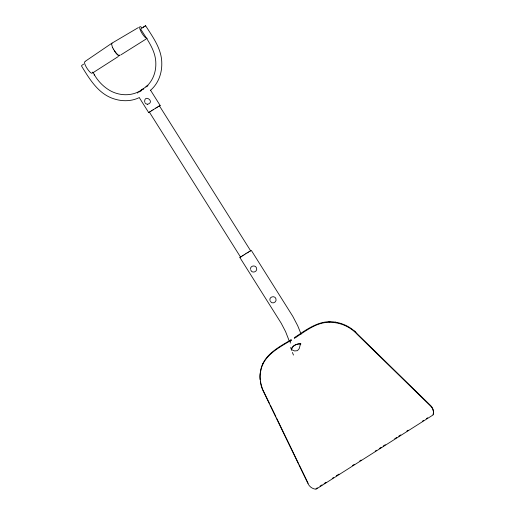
<?xml version="1.0" encoding="UTF-8"?>
<svg xmlns="http://www.w3.org/2000/svg" width="515" height="515" viewBox="0 0 515 515"><rect width="100%" height="100%" fill="white"/><g stroke="black" fill="none" stroke-linecap="round" stroke-linejoin="round"><path stroke-width="0.77" d="M250.502 269.081C250.032 265.573 255.723 264.684 256.586 268.006C257.925 271.817 251.738 273.961 250.683 269.873M291.439 350.071C291.657 345.803 296.749 343.511 300.554 343.898M290.228 343.119L290.415 340.956M300.503 343.891L299.196 348.649L297.432 350.676L294.599 350.947L291.458 349.627M140.441 91.47L140.672 90.518L147.96 85.471L145.977 86.829C152.743 81.241 155.994 72.177 155.833 63.693C155.91 50.56 147.348 39.893 140.814 29.291M290.518 340.653L290.743 339.997L291.123 340.312M294.786 337.988L295.127 337.216L295.925 337.454M262.547 364.581L262.959 363.693M150.296 90.486C158.137 83.919 161.968 73.574 161.787 63.506C161.877 49.157 152.936 37.286 145.636 25.75L143.202 27.179M145.636 25.75L141.013 28.731M139.121 97.354L148.745 112.656L149.955 111.845M240.576 257.152L149.427 112.199M159.47 105.936L250.625 250.773M150.528 90.183L160.152 105.478L159.38 106.026M289.089 340.595L285.574 331.602L281.177 323.175L239.9 257.552L241.104 256.74M250.11 251.075L251.301 250.38L292.784 316.319L297.728 325.789L301.101 334.093M85.361 61.246L111.047 43.775M137.402 93.048L137.923 92.694M83.636 64.111L81.64 65.514L81.634 66.19C89.662 79.297 98.462 94.065 114.118 98.899C122.055 101.474 130.939 101.455 138.587 97.914M111.51 43.839A7.319 1.835 58 0 1 112.238 43.215A7.319 1.809 57.2 0 0 111.51 43.839L112.489 47.451M112.547 47.412L113.294 49.06M119.989 55.041A7.319 1.809 57.2 0 1 114.369 50.631L114.266 50.695A7.319 1.835 58 0 0 119.834 55.137M118.405 56.457L92.932 72.763M149.517 112.109L150.779 111.298M240.666 257.004L241.934 256.193M138.754 92.153L139.829 91.458M150.425 111.51L151.861 110.603M241.58 256.412L243.009 255.498M151.61 110.751L153.116 109.804M242.758 255.646L244.265 254.7M145.848 39.198L120.993 54.809M290.994 339.842C278.647 347.181 262.721 355.311 260.564 371.302A26.265 24.72 13.3 0 0 260.191 379.343L261.227 385.896L262.586 389.765L308.157 483.907A9.45 8.897 13.3 0 0 315.991 489.25L433.096 414.955A9.45 8.897 13.3 0 0 430.707 406.155L357.352 334.512C350.702 327.07 340.962 322.641 331.01 322.326C316.873 321.463 305.517 331.364 294.284 338.31M294.934 337.344C306.753 329.355 320.002 319.351 335.252 322.158C343.685 323.426 351.636 327.611 357.333 333.965L430.695 405.614A9.45 8.897 13.3 0 1 433.392 412.876M291.657 339.977C279.182 347.49 262.785 355.569 260.577 371.843A26.265 24.72 13.3 0 0 260.21 379.89M315.972 488.709L317.324 487.847M320.034 486.134L322.062 484.847M324.09 483.559L326.117 482.272M332.201 478.409L333.553 477.553M336.263 475.834L338.967 474.122M352.415 465.586L354.423 464.311M359.785 460.912L361.124 460.062M375.197 451.134L376.549 450.277M379.24 448.571L381.261 447.29M383.282 446.003L385.304 444.722M394.735 438.741L396.756 437.46M398.777 436.179L400.799 434.892M406.856 431.049L408.202 430.199M422.319 421.238L423.665 420.388M426.356 418.682L427.701 417.826M152.987 109.875L155.942 108.015M244.136 254.77L245.616 253.837M142.423 89.81L143.769 88.973M245.616 253.85L247.091 252.917M155.813 108.105L157.313 107.165M246.962 253.007L248.462 252.06M157.062 107.332L158.491 106.444M248.211 252.228L249.64 251.339M112.437 42.893L138.426 27.546M158.137 106.669L159.399 105.897M249.286 251.571L250.548 250.792M158.961 106.174L160.152 105.478M149.505 112.238L148.745 112.656M240.653 257.133L239.9 257.552M147.541 104.281C155.659 101.983 144.026 93.498 144.683 102.073M328.924 321.843L329.954 321.817M147.535 104.281L146.131 103.882L145.03 102.788M335.252 322.158L336.301 322.371M141.425 90.846L140.672 90.518L142.649 89.159C132.51 97.02 117.903 96.157 107.706 89.153C102.221 85.484 97.695 80.514 94.374 74.817C93.897 75.119 94.013 75.048 94.483 74.739L92.752 72.094M354.359 330.99L355.82 332.452M270.407 301.404C272.113 304.693 277.154 302.08 275.95 298.797C274.913 294.96 268.489 296.904 270.053 300.663M113.377 49.009L114.369 50.631M262.573 389.218L269.603 403.651M270.298 405.08L275.834 416.532M276.523 417.961L285.516 436.565M285.87 437.293L298.475 463.365M299.176 464.813L308.144 483.36M292.372 352.46L293.505 355.086M262.347 388.574L260.931 384.023M290.705 347.438L291.11 349.048M260.358 381.364L260.79 383.36M147.226 38.322A6.882 1.725 58 0 1 140.891 31.351A6.882 1.725 58 0 1 141.85 27.617M92.449 72.718A6.882 1.7 57.2 0 1 87.164 68.572A6.882 1.7 57.2 0 1 85.149 61.613M291.413 349.975A6.747 4.384 -19.7 0 1 300.947 343.93M433.269 413.654A9.45 8.897 13.3 0 1 433.076 414.414"/></g></svg>
